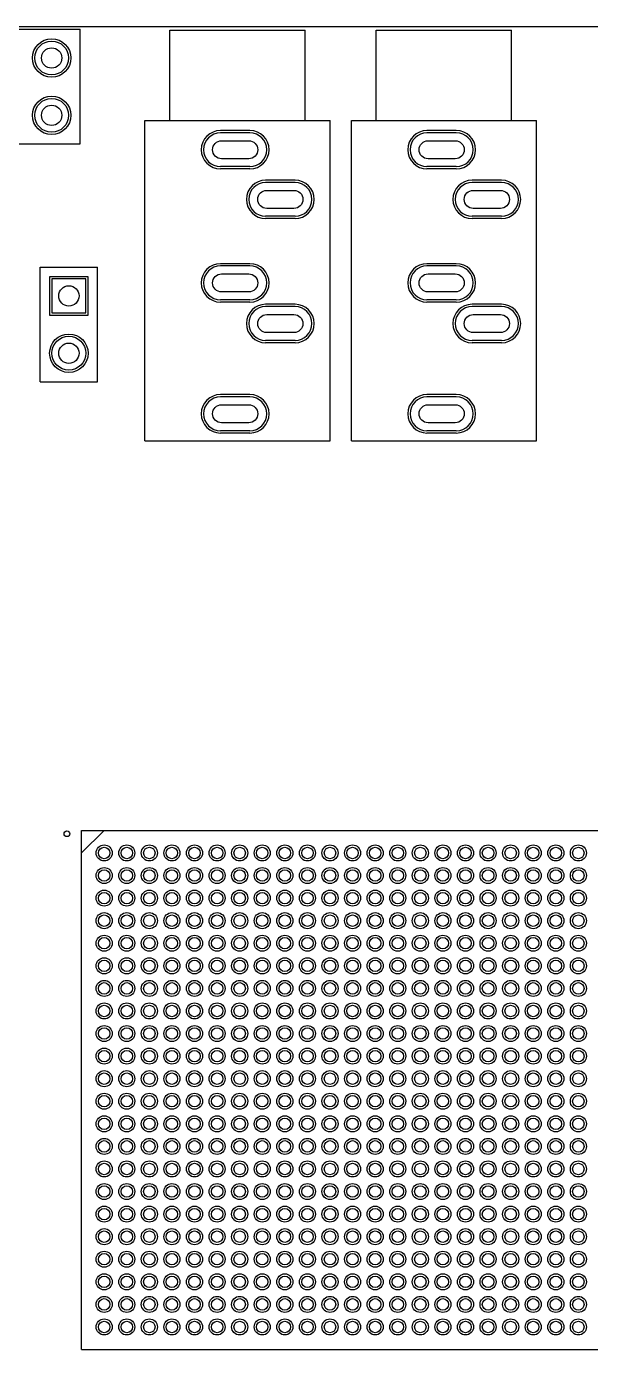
# Model space of a CAD drawing. Header units: millimetres. Extents: x -1 to 143, y -1 to 92.
# Drawn here: x 66.1 to 91, y 32.9 to 91.6 of the extents above; entities that cross this region are included whole.
import ezdxf

# ---------------------------------------------------------------- set-up
doc = ezdxf.new("R2010")
doc.units = ezdxf.units.MM
for name, color, linetype in [('BottomLayer', 5, 'Continuous'), ('BottomSolder', 6, 'Continuous'), ('Mechanical1', 6, 'Continuous'), ('PadHoleLayer', 156, 'Continuous'), ('TopLayer', 1, 'Continuous'), ('TopOverlay', 2, 'Continuous'), ('TopPaste', 8, 'Continuous'), ('TopSolder', 216, 'Continuous')]:
    doc.layers.add(name, color=color, linetype=linetype)

msp = doc.modelspace()

# ---------------------------------------------------------------- linework, layer by layer
at = {"layer": 'BottomLayer'}
for p, q in [((75.960986, 86.856062), (74.661014, 86.856062)), ((85.104986, 86.856316), (83.805014, 86.856316)), ((75.960986, 85.355938), (74.661014, 85.355938)), ((85.104986, 85.356192), (83.805014, 85.356192)), ((77.960982, 84.656168), (76.66101, 84.656168)), ((87.104982, 84.656168), (85.80501, 84.656168)), ((77.960982, 83.156044), (76.66101, 83.156044)), ((87.104982, 83.156044), (85.80501, 83.156044)), ((75.960986, 80.95615), (74.661014, 80.95615)), ((85.104986, 80.95615), (83.805014, 80.95615)), ((67.194938, 80.379062), (67.194938, 78.878938)), ((68.695062, 80.379062), (67.194938, 80.379062)), ((68.695062, 78.878938), (68.695062, 80.379062)), ((75.960986, 79.456026), (74.661014, 79.456026)), ((77.960982, 79.156052), (76.66101, 79.156052)), ((85.104986, 79.456026), (83.805014, 79.456026)), ((87.104982, 79.156306), (85.80501, 79.156306)), ((67.194938, 78.878938), (68.695062, 78.878938)), ((77.960982, 77.655928), (76.66101, 77.655928)), ((87.104982, 77.656182), (85.80501, 77.656182)), ((75.960986, 75.15606), (74.661014, 75.15606)), ((85.104986, 75.156314), (83.805014, 75.156314)), ((75.960986, 73.655936), (74.661014, 73.655936)), ((85.104986, 73.65619), (83.805014, 73.65619))]:
    msp.add_line(p, q, dxfattribs=at)
for centre in [(67.183, 90.17), (67.183, 87.63), (67.945, 77.089)]:
    msp.add_circle(centre, 0.750062, dxfattribs=at)
for centre, start, end in [((74.661014, 86.106), 90, 270), ((75.960986, 86.106), 270, 90), ((83.805014, 86.106254), 90, 270), ((85.104986, 86.106254), 270, 90), ((76.66101, 83.906106), 90, 270), ((77.960982, 83.906106), 270, 90), ((85.80501, 83.906106), 90, 270), ((87.104982, 83.906106), 270, 90), ((74.661014, 80.206088), 90, 270), ((75.960986, 80.206088), 270, 90), ((83.805014, 80.206088), 90, 270), ((85.104986, 80.206088), 270, 90), ((76.66101, 78.40599), 90, 270), ((77.960982, 78.40599), 270, 90), ((85.80501, 78.406244), 90, 270), ((87.104982, 78.406244), 270, 90), ((74.661014, 74.405998), 90, 270), ((75.960986, 74.405998), 270, 90), ((83.805014, 74.406252), 90, 270), ((85.104986, 74.406252), 270, 90)]:
    msp.add_arc(centre, 0.750062, start, end, dxfattribs=at)
at = {"layer": 'BottomSolder'}
for p, q in [((75.960986, 86.957662), (74.661014, 86.957662)), ((85.104986, 86.957916), (83.805014, 86.957916)), ((75.960986, 85.254338), (74.661014, 85.254338)), ((85.104986, 85.254592), (83.805014, 85.254592)), ((77.960982, 84.757768), (76.66101, 84.757768)), ((87.104982, 84.757768), (85.80501, 84.757768)), ((77.960982, 83.054444), (76.66101, 83.054444)), ((87.104982, 83.054444), (85.80501, 83.054444)), ((75.960986, 81.05775), (74.661014, 81.05775)), ((85.104986, 81.05775), (83.805014, 81.05775)), ((67.093338, 80.480662), (67.093338, 78.777338)), ((68.796662, 80.480662), (67.093338, 80.480662)), ((68.796662, 78.777338), (68.796662, 80.480662)), ((75.960986, 79.354426), (74.661014, 79.354426)), ((77.960982, 79.257652), (76.66101, 79.257652)), ((85.104986, 79.354426), (83.805014, 79.354426)), ((87.104982, 79.257906), (85.80501, 79.257906)), ((67.093338, 78.777338), (68.796662, 78.777338)), ((77.960982, 77.554328), (76.66101, 77.554328)), ((87.104982, 77.554582), (85.80501, 77.554582)), ((75.960986, 75.25766), (74.661014, 75.25766)), ((85.104986, 75.257914), (83.805014, 75.257914)), ((75.960986, 73.554336), (74.661014, 73.554336)), ((85.104986, 73.55459), (83.805014, 73.55459))]:
    msp.add_line(p, q, dxfattribs=at)
for centre in [(67.183, 90.17), (67.183, 87.63), (67.945, 77.089)]:
    msp.add_circle(centre, 0.851662, dxfattribs=at)
for centre, start, end in [((74.661014, 86.106), 90, 270), ((75.960986, 86.106), 270, 90), ((83.805014, 86.106254), 90, 270), ((85.104986, 86.106254), 270, 90), ((76.66101, 83.906106), 90, 270), ((77.960982, 83.906106), 270, 90), ((85.80501, 83.906106), 90, 270), ((87.104982, 83.906106), 270, 90), ((74.661014, 80.206088), 90, 270), ((75.960986, 80.206088), 270, 90), ((83.805014, 80.206088), 90, 270), ((85.104986, 80.206088), 270, 90), ((76.66101, 78.40599), 90, 270), ((77.960982, 78.40599), 270, 90), ((85.80501, 78.406244), 90, 270), ((87.104982, 78.406244), 270, 90), ((74.661014, 74.405998), 90, 270), ((75.960986, 74.405998), 270, 90), ((83.805014, 74.406252), 90, 270), ((85.104986, 74.406252), 270, 90)]:
    msp.add_arc(centre, 0.851662, start, end, dxfattribs=at)
at = {"layer": 'Mechanical1'}
msp.add_line((1.999996, 91.567), (136.049004, 91.567), dxfattribs=at)
at = {"layer": 'PadHoleLayer'}
for points in [[(74.711052, 86.50605), (75.910948, 86.50605, -1), (75.910948, 85.70595), (74.711052, 85.70595, -1)], [(83.855052, 86.506304), (85.054948, 86.506304, -1), (85.054948, 85.706204), (83.855052, 85.706204, -1)], [(76.711048, 84.306156), (77.910944, 84.306156, -1), (77.910944, 83.506056), (76.711048, 83.506056, -1)], [(85.855048, 84.306156), (87.054944, 84.306156, -1), (87.054944, 83.506056), (85.855048, 83.506056, -1)], [(74.711052, 80.606138), (75.910948, 80.606138, -1), (75.910948, 79.806038), (74.711052, 79.806038, -1)], [(83.855052, 80.606138), (85.054948, 80.606138, -1), (85.054948, 79.806038), (83.855052, 79.806038, -1)], [(76.711048, 78.80604), (77.910944, 78.80604, -1), (77.910944, 78.00594), (76.711048, 78.00594, -1)], [(85.855048, 78.806294), (87.054944, 78.806294, -1), (87.054944, 78.006194), (85.855048, 78.006194, -1)], [(74.711052, 74.806048), (75.910948, 74.806048, -1), (75.910948, 74.005948), (74.711052, 74.005948, -1)], [(83.855052, 74.806302), (85.054948, 74.806302, -1), (85.054948, 74.006202), (83.855052, 74.006202, -1)]]:
    msp.add_lwpolyline(points, format="xyb", close=True, dxfattribs=at)
for centre in [(67.183, 90.17), (67.183, 87.63), (67.945, 79.629), (67.945, 77.089)]:
    msp.add_circle(centre, 0.449961, dxfattribs=at)
at = {"layer": 'TopLayer'}
for p, q in [((75.960986, 86.856062), (74.661014, 86.856062)), ((85.104986, 86.856316), (83.805014, 86.856316)), ((75.960986, 85.355938), (74.661014, 85.355938)), ((85.104986, 85.356192), (83.805014, 85.356192)), ((77.960982, 84.656168), (76.66101, 84.656168)), ((87.104982, 84.656168), (85.80501, 84.656168)), ((77.960982, 83.156044), (76.66101, 83.156044)), ((87.104982, 83.156044), (85.80501, 83.156044)), ((75.960986, 80.95615), (74.661014, 80.95615)), ((85.104986, 80.95615), (83.805014, 80.95615)), ((67.194938, 80.379062), (67.194938, 78.878938)), ((68.695062, 80.379062), (67.194938, 80.379062)), ((68.695062, 78.878938), (68.695062, 80.379062)), ((75.960986, 79.456026), (74.661014, 79.456026)), ((77.960982, 79.156052), (76.66101, 79.156052)), ((85.104986, 79.456026), (83.805014, 79.456026)), ((87.104982, 79.156306), (85.80501, 79.156306)), ((67.194938, 78.878938), (68.695062, 78.878938)), ((77.960982, 77.655928), (76.66101, 77.655928)), ((87.104982, 77.656182), (85.80501, 77.656182)), ((75.960986, 75.15606), (74.661014, 75.15606)), ((85.104986, 75.156314), (83.805014, 75.156314)), ((75.960986, 73.655936), (74.661014, 73.655936)), ((85.104986, 73.65619), (83.805014, 73.65619))]:
    msp.add_line(p, q, dxfattribs=at)
for centre, radius in [((67.183, 90.17), 0.750062), ((67.183, 87.63), 0.750062), ((67.945, 77.089), 0.750062), ((69.509894, 54.950106), 0.254), ((70.509892, 54.950106), 0.254), ((71.50989, 54.950106), 0.254), ((72.509888, 54.950106), 0.254), ((73.509886, 54.950106), 0.254), ((74.509884, 54.950106), 0.254), ((75.509882, 54.950106), 0.254), ((76.50988, 54.950106), 0.254), ((77.509878, 54.950106), 0.254), ((78.509876, 54.950106), 0.254), ((79.510128, 54.950106), 0.254), ((80.510126, 54.950106), 0.254), ((81.510124, 54.950106), 0.254), ((82.510122, 54.950106), 0.254), ((83.51012, 54.950106), 0.254), ((84.510118, 54.950106), 0.254), ((85.510116, 54.950106), 0.254), ((86.510114, 54.950106), 0.254), ((87.510112, 54.950106), 0.254), ((88.51011, 54.950106), 0.254), ((89.510108, 54.950106), 0.254), ((90.510106, 54.950106), 0.254), ((69.509894, 53.950108), 0.254), ((70.509892, 53.950108), 0.254), ((71.50989, 53.950108), 0.254), ((72.509888, 53.950108), 0.254), ((73.509886, 53.950108), 0.254), ((74.509884, 53.950108), 0.254), ((75.509882, 53.950108), 0.254), ((76.50988, 53.950108), 0.254), ((77.509878, 53.950108), 0.254), ((78.509876, 53.950108), 0.254), ((79.510128, 53.950108), 0.254), ((80.510126, 53.950108), 0.254), ((81.510124, 53.950108), 0.254), ((82.510122, 53.950108), 0.254), ((83.51012, 53.950108), 0.254), ((84.510118, 53.950108), 0.254), ((85.510116, 53.950108), 0.254), ((86.510114, 53.950108), 0.254), ((87.510112, 53.950108), 0.254), ((88.51011, 53.950108), 0.254), ((89.510108, 53.950108), 0.254), ((90.510106, 53.950108), 0.254), ((69.509894, 52.95011), 0.254), ((70.509892, 52.95011), 0.254), ((71.50989, 52.95011), 0.254), ((72.509888, 52.95011), 0.254), ((73.509886, 52.95011), 0.254), ((74.509884, 52.95011), 0.254), ((75.509882, 52.95011), 0.254), ((76.50988, 52.95011), 0.254), ((77.509878, 52.95011), 0.254), ((78.509876, 52.95011), 0.254), ((79.510128, 52.95011), 0.254), ((80.510126, 52.95011), 0.254), ((81.510124, 52.95011), 0.254), ((82.510122, 52.95011), 0.254), ((83.51012, 52.95011), 0.254), ((84.510118, 52.95011), 0.254), ((85.510116, 52.95011), 0.254), ((86.510114, 52.95011), 0.254), ((87.510112, 52.95011), 0.254), ((88.51011, 52.95011), 0.254), ((89.510108, 52.95011), 0.254), ((90.510106, 52.95011), 0.254), ((69.509894, 51.950112), 0.254), ((70.509892, 51.950112), 0.254), ((71.50989, 51.950112), 0.254), ((72.509888, 51.950112), 0.254), ((73.509886, 51.950112), 0.254), ((74.509884, 51.950112), 0.254), ((75.509882, 51.950112), 0.254), ((76.50988, 51.950112), 0.254), ((77.509878, 51.950112), 0.254), ((78.509876, 51.950112), 0.254), ((79.510128, 51.950112), 0.254), ((80.510126, 51.950112), 0.254), ((81.510124, 51.950112), 0.254), ((82.510122, 51.950112), 0.254), ((83.51012, 51.950112), 0.254), ((84.510118, 51.950112), 0.254), ((85.510116, 51.950112), 0.254), ((86.510114, 51.950112), 0.254), ((87.510112, 51.950112), 0.254), ((88.51011, 51.950112), 0.254), ((89.510108, 51.950112), 0.254), ((90.510106, 51.950112), 0.254), ((69.509894, 50.950114), 0.254), ((70.509892, 50.950114), 0.254), ((71.50989, 50.950114), 0.254), ((72.509888, 50.950114), 0.254), ((73.509886, 50.950114), 0.254), ((74.509884, 50.950114), 0.254), ((75.509882, 50.950114), 0.254), ((76.50988, 50.950114), 0.254), ((77.509878, 50.950114), 0.254), ((78.509876, 50.950114), 0.254), ((79.510128, 50.950114), 0.254), ((80.510126, 50.950114), 0.254), ((81.510124, 50.950114), 0.254), ((82.510122, 50.950114), 0.254), ((83.51012, 50.950114), 0.254), ((84.510118, 50.950114), 0.254), ((85.510116, 50.950114), 0.254), ((86.510114, 50.950114), 0.254), ((87.510112, 50.950114), 0.254), ((88.51011, 50.950114), 0.254), ((89.510108, 50.950114), 0.254), ((90.510106, 50.950114), 0.254), ((69.509894, 49.950116), 0.254), ((70.509892, 49.950116), 0.254), ((71.50989, 49.950116), 0.254), ((72.509888, 49.950116), 0.254), ((73.509886, 49.950116), 0.254), ((74.509884, 49.950116), 0.254), ((75.509882, 49.950116), 0.254), ((76.50988, 49.950116), 0.254), ((77.509878, 49.950116), 0.254), ((78.509876, 49.950116), 0.254), ((79.510128, 49.950116), 0.254), ((80.510126, 49.950116), 0.254), ((81.510124, 49.950116), 0.254), ((82.510122, 49.950116), 0.254), ((83.51012, 49.950116), 0.254), ((84.510118, 49.950116), 0.254), ((85.510116, 49.950116), 0.254), ((86.510114, 49.950116), 0.254), ((87.510112, 49.950116), 0.254), ((88.51011, 49.950116), 0.254), ((89.510108, 49.950116), 0.254), ((90.510106, 49.950116), 0.254), ((69.509894, 48.950118), 0.254), ((70.509892, 48.950118), 0.254), ((71.50989, 48.950118), 0.254), ((72.509888, 48.950118), 0.254), ((73.509886, 48.950118), 0.254), ((74.509884, 48.950118), 0.254), ((75.509882, 48.950118), 0.254), ((76.50988, 48.950118), 0.254), ((77.509878, 48.950118), 0.254), ((78.509876, 48.950118), 0.254), ((79.510128, 48.950118), 0.254), ((80.510126, 48.950118), 0.254), ((81.510124, 48.950118), 0.254), ((82.510122, 48.950118), 0.254), ((83.51012, 48.950118), 0.254), ((84.510118, 48.950118), 0.254), ((85.510116, 48.950118), 0.254), ((86.510114, 48.950118), 0.254), ((87.510112, 48.950118), 0.254), ((88.51011, 48.950118), 0.254), ((89.510108, 48.950118), 0.254), ((90.510106, 48.950118), 0.254), ((69.509894, 47.95012), 0.254), ((70.509892, 47.95012), 0.254), ((71.50989, 47.95012), 0.254), ((72.509888, 47.95012), 0.254), ((73.509886, 47.95012), 0.254), ((74.509884, 47.95012), 0.254), ((75.509882, 47.95012), 0.254), ((76.50988, 47.95012), 0.254), ((77.509878, 47.95012), 0.254), ((78.509876, 47.95012), 0.254), ((79.510128, 47.95012), 0.254), ((80.510126, 47.95012), 0.254), ((81.510124, 47.95012), 0.254), ((82.510122, 47.95012), 0.254), ((83.51012, 47.95012), 0.254), ((84.510118, 47.95012), 0.254), ((85.510116, 47.95012), 0.254), ((86.510114, 47.95012), 0.254), ((87.510112, 47.95012), 0.254), ((88.51011, 47.95012), 0.254), ((89.510108, 47.95012), 0.254), ((90.510106, 47.95012), 0.254), ((69.509894, 46.950122), 0.254), ((70.509892, 46.950122), 0.254), ((71.50989, 46.950122), 0.254), ((72.509888, 46.950122), 0.254), ((73.509886, 46.950122), 0.254), ((74.509884, 46.950122), 0.254), ((75.509882, 46.950122), 0.254), ((76.50988, 46.950122), 0.254), ((77.509878, 46.950122), 0.254), ((78.509876, 46.950122), 0.254), ((79.510128, 46.950122), 0.254), ((80.510126, 46.950122), 0.254), ((81.510124, 46.950122), 0.254), ((82.510122, 46.950122), 0.254), ((83.51012, 46.950122), 0.254), ((84.510118, 46.950122), 0.254), ((85.510116, 46.950122), 0.254), ((86.510114, 46.950122), 0.254), ((87.510112, 46.950122), 0.254), ((88.51011, 46.950122), 0.254), ((89.510108, 46.950122), 0.254), ((90.510106, 46.950122), 0.254), ((69.509894, 45.950124), 0.254), ((70.509892, 45.950124), 0.254), ((71.50989, 45.950124), 0.254), ((72.509888, 45.950124), 0.254), ((73.509886, 45.950124), 0.254), ((74.509884, 45.950124), 0.254), ((75.509882, 45.950124), 0.254), ((76.50988, 45.950124), 0.254), ((77.509878, 45.950124), 0.254), ((78.509876, 45.950124), 0.254), ((79.510128, 45.950124), 0.254), ((80.510126, 45.950124), 0.254), ((81.510124, 45.950124), 0.254), ((82.510122, 45.950124), 0.254), ((83.51012, 45.950124), 0.254), ((84.510118, 45.950124), 0.254), ((85.510116, 45.950124), 0.254), ((86.510114, 45.950124), 0.254), ((87.510112, 45.950124), 0.254), ((88.51011, 45.950124), 0.254), ((89.510108, 45.950124), 0.254), ((90.510106, 45.950124), 0.254), ((69.509894, 44.949872), 0.254), ((70.509892, 44.949872), 0.254), ((71.50989, 44.949872), 0.254), ((72.509888, 44.949872), 0.254), ((73.509886, 44.949872), 0.254), ((74.509884, 44.949872), 0.254), ((75.509882, 44.949872), 0.254), ((76.50988, 44.949872), 0.254), ((77.509878, 44.949872), 0.254), ((78.509876, 44.949872), 0.254), ((79.510128, 44.949872), 0.254), ((80.510126, 44.949872), 0.254), ((81.510124, 44.949872), 0.254), ((82.510122, 44.949872), 0.254), ((83.51012, 44.949872), 0.254), ((84.510118, 44.949872), 0.254), ((85.510116, 44.949872), 0.254), ((86.510114, 44.949872), 0.254), ((87.510112, 44.949872), 0.254), ((88.51011, 44.949872), 0.254), ((89.510108, 44.949872), 0.254), ((90.510106, 44.949872), 0.254), ((69.509894, 43.949874), 0.254), ((70.509892, 43.949874), 0.254), ((71.50989, 43.949874), 0.254), ((72.509888, 43.949874), 0.254), ((73.509886, 43.949874), 0.254), ((74.509884, 43.949874), 0.254), ((75.509882, 43.949874), 0.254), ((76.50988, 43.949874), 0.254), ((77.509878, 43.949874), 0.254), ((78.509876, 43.949874), 0.254), ((79.510128, 43.949874), 0.254), ((80.510126, 43.949874), 0.254), ((81.510124, 43.949874), 0.254), ((82.510122, 43.949874), 0.254), ((83.51012, 43.949874), 0.254), ((84.510118, 43.949874), 0.254), ((85.510116, 43.949874), 0.254), ((86.510114, 43.949874), 0.254), ((87.510112, 43.949874), 0.254), ((88.51011, 43.949874), 0.254), ((89.510108, 43.949874), 0.254), ((90.510106, 43.949874), 0.254), ((69.509894, 42.949876), 0.254), ((70.509892, 42.949876), 0.254), ((71.50989, 42.949876), 0.254), ((72.509888, 42.949876), 0.254), ((73.509886, 42.949876), 0.254), ((74.509884, 42.949876), 0.254), ((75.509882, 42.949876), 0.254), ((76.50988, 42.949876), 0.254), ((77.509878, 42.949876), 0.254), ((78.509876, 42.949876), 0.254), ((79.510128, 42.949876), 0.254), ((80.510126, 42.949876), 0.254), ((81.510124, 42.949876), 0.254), ((82.510122, 42.949876), 0.254), ((83.51012, 42.949876), 0.254), ((84.510118, 42.949876), 0.254), ((85.510116, 42.949876), 0.254), ((86.510114, 42.949876), 0.254), ((87.510112, 42.949876), 0.254), ((88.51011, 42.949876), 0.254), ((89.510108, 42.949876), 0.254), ((90.510106, 42.949876), 0.254), ((69.509894, 41.949878), 0.254), ((70.509892, 41.949878), 0.254), ((71.50989, 41.949878), 0.254), ((72.509888, 41.949878), 0.254), ((73.509886, 41.949878), 0.254), ((74.509884, 41.949878), 0.254), ((75.509882, 41.949878), 0.254), ((76.50988, 41.949878), 0.254), ((77.509878, 41.949878), 0.254), ((78.509876, 41.949878), 0.254), ((79.510128, 41.949878), 0.254), ((80.510126, 41.949878), 0.254), ((81.510124, 41.949878), 0.254), ((82.510122, 41.949878), 0.254), ((83.51012, 41.949878), 0.254), ((84.510118, 41.949878), 0.254), ((85.510116, 41.949878), 0.254), ((86.510114, 41.949878), 0.254), ((87.510112, 41.949878), 0.254), ((88.51011, 41.949878), 0.254), ((89.510108, 41.949878), 0.254), ((90.510106, 41.949878), 0.254), ((69.509894, 40.94988), 0.254), ((70.509892, 40.94988), 0.254), ((71.50989, 40.94988), 0.254), ((72.509888, 40.94988), 0.254), ((73.509886, 40.94988), 0.254), ((74.509884, 40.94988), 0.254), ((75.509882, 40.94988), 0.254), ((76.50988, 40.94988), 0.254), ((77.509878, 40.94988), 0.254), ((78.509876, 40.94988), 0.254), ((79.510128, 40.94988), 0.254), ((80.510126, 40.94988), 0.254), ((81.510124, 40.94988), 0.254), ((82.510122, 40.94988), 0.254), ((83.51012, 40.94988), 0.254), ((84.510118, 40.94988), 0.254), ((85.510116, 40.94988), 0.254), ((86.510114, 40.94988), 0.254), ((87.510112, 40.94988), 0.254), ((88.51011, 40.94988), 0.254), ((89.510108, 40.94988), 0.254), ((90.510106, 40.94988), 0.254), ((69.509894, 39.949882), 0.254), ((70.509892, 39.949882), 0.254), ((71.50989, 39.949882), 0.254), ((72.509888, 39.949882), 0.254), ((73.509886, 39.949882), 0.254), ((74.509884, 39.949882), 0.254), ((75.509882, 39.949882), 0.254), ((76.50988, 39.949882), 0.254), ((77.509878, 39.949882), 0.254), ((78.509876, 39.949882), 0.254), ((79.510128, 39.949882), 0.254), ((80.510126, 39.949882), 0.254), ((81.510124, 39.949882), 0.254), ((82.510122, 39.949882), 0.254), ((83.51012, 39.949882), 0.254), ((84.510118, 39.949882), 0.254), ((85.510116, 39.949882), 0.254), ((86.510114, 39.949882), 0.254), ((87.510112, 39.949882), 0.254), ((88.51011, 39.949882), 0.254), ((89.510108, 39.949882), 0.254), ((90.510106, 39.949882), 0.254), ((69.509894, 38.949884), 0.254), ((70.509892, 38.949884), 0.254), ((71.50989, 38.949884), 0.254), ((72.509888, 38.949884), 0.254), ((73.509886, 38.949884), 0.254), ((74.509884, 38.949884), 0.254), ((75.509882, 38.949884), 0.254), ((76.50988, 38.949884), 0.254), ((77.509878, 38.949884), 0.254), ((78.509876, 38.949884), 0.254), ((79.510128, 38.949884), 0.254), ((80.510126, 38.949884), 0.254), ((81.510124, 38.949884), 0.254), ((82.510122, 38.949884), 0.254), ((83.51012, 38.949884), 0.254), ((84.510118, 38.949884), 0.254), ((85.510116, 38.949884), 0.254), ((86.510114, 38.949884), 0.254), ((87.510112, 38.949884), 0.254), ((88.51011, 38.949884), 0.254), ((89.510108, 38.949884), 0.254), ((90.510106, 38.949884), 0.254), ((69.509894, 37.949886), 0.254), ((70.509892, 37.949886), 0.254), ((71.50989, 37.949886), 0.254), ((72.509888, 37.949886), 0.254), ((73.509886, 37.949886), 0.254), ((74.509884, 37.949886), 0.254), ((75.509882, 37.949886), 0.254), ((76.50988, 37.949886), 0.254), ((77.509878, 37.949886), 0.254), ((78.509876, 37.949886), 0.254), ((79.510128, 37.949886), 0.254), ((80.510126, 37.949886), 0.254), ((81.510124, 37.949886), 0.254), ((82.510122, 37.949886), 0.254), ((83.51012, 37.949886), 0.254), ((84.510118, 37.949886), 0.254), ((85.510116, 37.949886), 0.254), ((86.510114, 37.949886), 0.254), ((87.510112, 37.949886), 0.254), ((88.51011, 37.949886), 0.254), ((89.510108, 37.949886), 0.254), ((90.510106, 37.949886), 0.254), ((69.509894, 36.949888), 0.254), ((70.509892, 36.949888), 0.254), ((71.50989, 36.949888), 0.254), ((72.509888, 36.949888), 0.254), ((73.509886, 36.949888), 0.254), ((74.509884, 36.949888), 0.254), ((75.509882, 36.949888), 0.254), ((76.50988, 36.949888), 0.254), ((77.509878, 36.949888), 0.254), ((78.509876, 36.949888), 0.254), ((79.510128, 36.949888), 0.254), ((80.510126, 36.949888), 0.254), ((81.510124, 36.949888), 0.254), ((82.510122, 36.949888), 0.254), ((83.51012, 36.949888), 0.254), ((84.510118, 36.949888), 0.254), ((85.510116, 36.949888), 0.254), ((86.510114, 36.949888), 0.254), ((87.510112, 36.949888), 0.254), ((88.51011, 36.949888), 0.254), ((89.510108, 36.949888), 0.254), ((90.510106, 36.949888), 0.254), ((69.509894, 35.94989), 0.254), ((70.509892, 35.94989), 0.254), ((71.50989, 35.94989), 0.254), ((72.509888, 35.94989), 0.254), ((73.509886, 35.94989), 0.254), ((74.509884, 35.94989), 0.254), ((75.509882, 35.94989), 0.254), ((76.50988, 35.94989), 0.254), ((77.509878, 35.94989), 0.254), ((78.509876, 35.94989), 0.254), ((79.510128, 35.94989), 0.254), ((80.510126, 35.94989), 0.254), ((81.510124, 35.94989), 0.254), ((82.510122, 35.94989), 0.254), ((83.51012, 35.94989), 0.254), ((84.510118, 35.94989), 0.254), ((85.510116, 35.94989), 0.254), ((86.510114, 35.94989), 0.254), ((87.510112, 35.94989), 0.254), ((88.51011, 35.94989), 0.254), ((89.510108, 35.94989), 0.254), ((90.510106, 35.94989), 0.254), ((69.509894, 34.949892), 0.254), ((70.509892, 34.949892), 0.254), ((71.50989, 34.949892), 0.254), ((72.509888, 34.949892), 0.254), ((73.509886, 34.949892), 0.254), ((74.509884, 34.949892), 0.254), ((75.509882, 34.949892), 0.254), ((76.50988, 34.949892), 0.254), ((77.509878, 34.949892), 0.254), ((78.509876, 34.949892), 0.254), ((79.510128, 34.949892), 0.254), ((80.510126, 34.949892), 0.254), ((81.510124, 34.949892), 0.254), ((82.510122, 34.949892), 0.254), ((83.51012, 34.949892), 0.254), ((84.510118, 34.949892), 0.254), ((85.510116, 34.949892), 0.254), ((86.510114, 34.949892), 0.254), ((87.510112, 34.949892), 0.254), ((88.51011, 34.949892), 0.254), ((89.510108, 34.949892), 0.254), ((90.510106, 34.949892), 0.254), ((69.509894, 33.949894), 0.254), ((70.509892, 33.949894), 0.254), ((71.50989, 33.949894), 0.254), ((72.509888, 33.949894), 0.254), ((73.509886, 33.949894), 0.254), ((74.509884, 33.949894), 0.254), ((75.509882, 33.949894), 0.254), ((76.50988, 33.949894), 0.254), ((77.509878, 33.949894), 0.254), ((78.509876, 33.949894), 0.254), ((79.510128, 33.949894), 0.254), ((80.510126, 33.949894), 0.254), ((81.510124, 33.949894), 0.254), ((82.510122, 33.949894), 0.254), ((83.51012, 33.949894), 0.254), ((84.510118, 33.949894), 0.254), ((85.510116, 33.949894), 0.254), ((86.510114, 33.949894), 0.254), ((87.510112, 33.949894), 0.254), ((88.51011, 33.949894), 0.254), ((89.510108, 33.949894), 0.254), ((90.510106, 33.949894), 0.254)]:
    msp.add_circle(centre, radius, dxfattribs=at)
for centre, start, end in [((74.661014, 86.106), 90, 270), ((75.960986, 86.106), 270, 90), ((83.805014, 86.106254), 90, 270), ((85.104986, 86.106254), 270, 90), ((76.66101, 83.906106), 90, 270), ((77.960982, 83.906106), 270, 90), ((85.80501, 83.906106), 90, 270), ((87.104982, 83.906106), 270, 90), ((74.661014, 80.206088), 90, 270), ((75.960986, 80.206088), 270, 90), ((83.805014, 80.206088), 90, 270), ((85.104986, 80.206088), 270, 90), ((76.66101, 78.40599), 90, 270), ((77.960982, 78.40599), 270, 90), ((85.80501, 78.406244), 90, 270), ((87.104982, 78.406244), 270, 90), ((74.661014, 74.405998), 90, 270), ((75.960986, 74.405998), 270, 90), ((83.805014, 74.406252), 90, 270), ((85.104986, 74.406252), 270, 90)]:
    msp.add_arc(centre, 0.750062, start, end, dxfattribs=at)
at = {"layer": 'TopOverlay'}
for p, q in [((17.653, 91.44), (68.453, 91.44)), ((68.453, 86.36), (68.453, 91.44)), ((72.411082, 91.405964), (78.41107, 91.405964)), ((72.411082, 87.406226), (72.411082, 91.405964)), ((78.41107, 87.406226), (78.41107, 91.405964)), ((81.555082, 87.406226), (81.555082, 91.406218)), ((81.555082, 91.406218), (87.55507, 91.406218)), ((87.55507, 87.406226), (87.55507, 91.406218)), ((71.311008, 73.206102), (71.311008, 87.406226)), ((71.311008, 87.406226), (79.51089, 87.406226)), ((79.51089, 73.206102), (79.51089, 87.406226)), ((80.455008, 87.406226), (88.65489, 87.406226)), ((80.455008, 73.206102), (80.455008, 87.406226)), ((88.65489, 73.206102), (88.65489, 87.406226)), ((17.653, 86.36), (68.453, 86.36)), ((66.675, 75.819), (66.675, 80.899)), ((66.675, 80.899), (69.215, 80.899)), ((69.215, 75.819), (69.215, 80.899)), ((66.675, 75.819), (69.215, 75.819)), ((71.311008, 73.206102), (79.51089, 73.206102)), ((80.455008, 73.206102), (88.65489, 73.206102)), ((68.509896, 54.950106), (69.509894, 55.950104)), ((68.509896, 32.949896), (68.509896, 55.950104)), ((68.509896, 55.950104), (91.510104, 55.950104)), ((68.509896, 32.949896), (91.510104, 32.949896))]:
    msp.add_line(p, q, dxfattribs=at)
msp.add_circle((67.85991, 55.79999), 0.124968, dxfattribs=at)
at = {"layer": 'TopPaste'}
for centre in [(69.509894, 54.950106), (70.509892, 54.950106), (71.50989, 54.950106), (72.509888, 54.950106), (73.509886, 54.950106), (74.509884, 54.950106), (75.509882, 54.950106), (76.50988, 54.950106), (77.509878, 54.950106), (78.509876, 54.950106), (79.510128, 54.950106), (80.510126, 54.950106), (81.510124, 54.950106), (82.510122, 54.950106), (83.51012, 54.950106), (84.510118, 54.950106), (85.510116, 54.950106), (86.510114, 54.950106), (87.510112, 54.950106), (88.51011, 54.950106), (89.510108, 54.950106), (90.510106, 54.950106), (69.509894, 53.950108), (70.509892, 53.950108), (71.50989, 53.950108), (72.509888, 53.950108), (73.509886, 53.950108), (74.509884, 53.950108), (75.509882, 53.950108), (76.50988, 53.950108), (77.509878, 53.950108), (78.509876, 53.950108), (79.510128, 53.950108), (80.510126, 53.950108), (81.510124, 53.950108), (82.510122, 53.950108), (83.51012, 53.950108), (84.510118, 53.950108), (85.510116, 53.950108), (86.510114, 53.950108), (87.510112, 53.950108), (88.51011, 53.950108), (89.510108, 53.950108), (90.510106, 53.950108), (69.509894, 52.95011), (70.509892, 52.95011), (71.50989, 52.95011), (72.509888, 52.95011), (73.509886, 52.95011), (74.509884, 52.95011), (75.509882, 52.95011), (76.50988, 52.95011), (77.509878, 52.95011), (78.509876, 52.95011), (79.510128, 52.95011), (80.510126, 52.95011), (81.510124, 52.95011), (82.510122, 52.95011), (83.51012, 52.95011), (84.510118, 52.95011), (85.510116, 52.95011), (86.510114, 52.95011), (87.510112, 52.95011), (88.51011, 52.95011), (89.510108, 52.95011), (90.510106, 52.95011), (69.509894, 51.950112), (70.509892, 51.950112), (71.50989, 51.950112), (72.509888, 51.950112), (73.509886, 51.950112), (74.509884, 51.950112), (75.509882, 51.950112), (76.50988, 51.950112), (77.509878, 51.950112), (78.509876, 51.950112), (79.510128, 51.950112), (80.510126, 51.950112), (81.510124, 51.950112), (82.510122, 51.950112), (83.51012, 51.950112), (84.510118, 51.950112), (85.510116, 51.950112), (86.510114, 51.950112), (87.510112, 51.950112), (88.51011, 51.950112), (89.510108, 51.950112), (90.510106, 51.950112), (69.509894, 50.950114), (70.509892, 50.950114), (71.50989, 50.950114), (72.509888, 50.950114), (73.509886, 50.950114), (74.509884, 50.950114), (75.509882, 50.950114), (76.50988, 50.950114), (77.509878, 50.950114), (78.509876, 50.950114), (79.510128, 50.950114), (80.510126, 50.950114), (81.510124, 50.950114), (82.510122, 50.950114), (83.51012, 50.950114), (84.510118, 50.950114), (85.510116, 50.950114), (86.510114, 50.950114), (87.510112, 50.950114), (88.51011, 50.950114), (89.510108, 50.950114), (90.510106, 50.950114), (69.509894, 49.950116), (70.509892, 49.950116), (71.50989, 49.950116), (72.509888, 49.950116), (73.509886, 49.950116), (74.509884, 49.950116), (75.509882, 49.950116), (76.50988, 49.950116), (77.509878, 49.950116), (78.509876, 49.950116), (79.510128, 49.950116), (80.510126, 49.950116), (81.510124, 49.950116), (82.510122, 49.950116), (83.51012, 49.950116), (84.510118, 49.950116), (85.510116, 49.950116), (86.510114, 49.950116), (87.510112, 49.950116), (88.51011, 49.950116), (89.510108, 49.950116), (90.510106, 49.950116), (69.509894, 48.950118), (70.509892, 48.950118), (71.50989, 48.950118), (72.509888, 48.950118), (73.509886, 48.950118), (74.509884, 48.950118), (75.509882, 48.950118), (76.50988, 48.950118), (77.509878, 48.950118), (78.509876, 48.950118), (79.510128, 48.950118), (80.510126, 48.950118), (81.510124, 48.950118), (82.510122, 48.950118), (83.51012, 48.950118), (84.510118, 48.950118), (85.510116, 48.950118), (86.510114, 48.950118), (87.510112, 48.950118), (88.51011, 48.950118), (89.510108, 48.950118), (90.510106, 48.950118), (69.509894, 47.95012), (70.509892, 47.95012), (71.50989, 47.95012), (72.509888, 47.95012), (73.509886, 47.95012), (74.509884, 47.95012), (75.509882, 47.95012), (76.50988, 47.95012), (77.509878, 47.95012), (78.509876, 47.95012), (79.510128, 47.95012), (80.510126, 47.95012), (81.510124, 47.95012), (82.510122, 47.95012), (83.51012, 47.95012), (84.510118, 47.95012), (85.510116, 47.95012), (86.510114, 47.95012), (87.510112, 47.95012), (88.51011, 47.95012), (89.510108, 47.95012), (90.510106, 47.95012), (69.509894, 46.950122), (70.509892, 46.950122), (71.50989, 46.950122), (72.509888, 46.950122), (73.509886, 46.950122), (74.509884, 46.950122), (75.509882, 46.950122), (76.50988, 46.950122), (77.509878, 46.950122), (78.509876, 46.950122), (79.510128, 46.950122), (80.510126, 46.950122), (81.510124, 46.950122), (82.510122, 46.950122), (83.51012, 46.950122), (84.510118, 46.950122), (85.510116, 46.950122), (86.510114, 46.950122), (87.510112, 46.950122), (88.51011, 46.950122), (89.510108, 46.950122), (90.510106, 46.950122), (69.509894, 45.950124), (70.509892, 45.950124), (71.50989, 45.950124), (72.509888, 45.950124), (73.509886, 45.950124), (74.509884, 45.950124), (75.509882, 45.950124), (76.50988, 45.950124), (77.509878, 45.950124), (78.509876, 45.950124), (79.510128, 45.950124), (80.510126, 45.950124), (81.510124, 45.950124), (82.510122, 45.950124), (83.51012, 45.950124), (84.510118, 45.950124), (85.510116, 45.950124), (86.510114, 45.950124), (87.510112, 45.950124), (88.51011, 45.950124), (89.510108, 45.950124), (90.510106, 45.950124), (69.509894, 44.949872), (70.509892, 44.949872), (71.50989, 44.949872), (72.509888, 44.949872), (73.509886, 44.949872), (74.509884, 44.949872), (75.509882, 44.949872), (76.50988, 44.949872), (77.509878, 44.949872), (78.509876, 44.949872), (79.510128, 44.949872), (80.510126, 44.949872), (81.510124, 44.949872), (82.510122, 44.949872), (83.51012, 44.949872), (84.510118, 44.949872), (85.510116, 44.949872), (86.510114, 44.949872), (87.510112, 44.949872), (88.51011, 44.949872), (89.510108, 44.949872), (90.510106, 44.949872), (69.509894, 43.949874), (70.509892, 43.949874), (71.50989, 43.949874), (72.509888, 43.949874), (73.509886, 43.949874), (74.509884, 43.949874), (75.509882, 43.949874), (76.50988, 43.949874), (77.509878, 43.949874), (78.509876, 43.949874), (79.510128, 43.949874), (80.510126, 43.949874), (81.510124, 43.949874), (82.510122, 43.949874), (83.51012, 43.949874), (84.510118, 43.949874), (85.510116, 43.949874), (86.510114, 43.949874), (87.510112, 43.949874), (88.51011, 43.949874), (89.510108, 43.949874), (90.510106, 43.949874), (69.509894, 42.949876), (70.509892, 42.949876), (71.50989, 42.949876), (72.509888, 42.949876), (73.509886, 42.949876), (74.509884, 42.949876), (75.509882, 42.949876), (76.50988, 42.949876), (77.509878, 42.949876), (78.509876, 42.949876), (79.510128, 42.949876), (80.510126, 42.949876), (81.510124, 42.949876), (82.510122, 42.949876), (83.51012, 42.949876), (84.510118, 42.949876), (85.510116, 42.949876), (86.510114, 42.949876), (87.510112, 42.949876), (88.51011, 42.949876), (89.510108, 42.949876), (90.510106, 42.949876), (69.509894, 41.949878), (70.509892, 41.949878), (71.50989, 41.949878), (72.509888, 41.949878), (73.509886, 41.949878), (74.509884, 41.949878), (75.509882, 41.949878), (76.50988, 41.949878), (77.509878, 41.949878), (78.509876, 41.949878), (79.510128, 41.949878), (80.510126, 41.949878), (81.510124, 41.949878), (82.510122, 41.949878), (83.51012, 41.949878), (84.510118, 41.949878), (85.510116, 41.949878), (86.510114, 41.949878), (87.510112, 41.949878), (88.51011, 41.949878), (89.510108, 41.949878), (90.510106, 41.949878), (69.509894, 40.94988), (70.509892, 40.94988), (71.50989, 40.94988), (72.509888, 40.94988), (73.509886, 40.94988), (74.509884, 40.94988), (75.509882, 40.94988), (76.50988, 40.94988), (77.509878, 40.94988), (78.509876, 40.94988), (79.510128, 40.94988), (80.510126, 40.94988), (81.510124, 40.94988), (82.510122, 40.94988), (83.51012, 40.94988), (84.510118, 40.94988), (85.510116, 40.94988), (86.510114, 40.94988), (87.510112, 40.94988), (88.51011, 40.94988), (89.510108, 40.94988), (90.510106, 40.94988), (69.509894, 39.949882), (70.509892, 39.949882), (71.50989, 39.949882), (72.509888, 39.949882), (73.509886, 39.949882), (74.509884, 39.949882), (75.509882, 39.949882), (76.50988, 39.949882), (77.509878, 39.949882), (78.509876, 39.949882), (79.510128, 39.949882), (80.510126, 39.949882), (81.510124, 39.949882), (82.510122, 39.949882), (83.51012, 39.949882), (84.510118, 39.949882), (85.510116, 39.949882), (86.510114, 39.949882), (87.510112, 39.949882), (88.51011, 39.949882), (89.510108, 39.949882), (90.510106, 39.949882), (69.509894, 38.949884), (70.509892, 38.949884), (71.50989, 38.949884), (72.509888, 38.949884), (73.509886, 38.949884), (74.509884, 38.949884), (75.509882, 38.949884), (76.50988, 38.949884), (77.509878, 38.949884), (78.509876, 38.949884), (79.510128, 38.949884), (80.510126, 38.949884), (81.510124, 38.949884), (82.510122, 38.949884), (83.51012, 38.949884), (84.510118, 38.949884), (85.510116, 38.949884), (86.510114, 38.949884), (87.510112, 38.949884), (88.51011, 38.949884), (89.510108, 38.949884), (90.510106, 38.949884), (69.509894, 37.949886), (70.509892, 37.949886), (71.50989, 37.949886), (72.509888, 37.949886), (73.509886, 37.949886), (74.509884, 37.949886), (75.509882, 37.949886), (76.50988, 37.949886), (77.509878, 37.949886), (78.509876, 37.949886), (79.510128, 37.949886), (80.510126, 37.949886), (81.510124, 37.949886), (82.510122, 37.949886), (83.51012, 37.949886), (84.510118, 37.949886), (85.510116, 37.949886), (86.510114, 37.949886), (87.510112, 37.949886), (88.51011, 37.949886), (89.510108, 37.949886), (90.510106, 37.949886), (69.509894, 36.949888), (70.509892, 36.949888), (71.50989, 36.949888), (72.509888, 36.949888), (73.509886, 36.949888), (74.509884, 36.949888), (75.509882, 36.949888), (76.50988, 36.949888), (77.509878, 36.949888), (78.509876, 36.949888), (79.510128, 36.949888), (80.510126, 36.949888), (81.510124, 36.949888), (82.510122, 36.949888), (83.51012, 36.949888), (84.510118, 36.949888), (85.510116, 36.949888), (86.510114, 36.949888), (87.510112, 36.949888), (88.51011, 36.949888), (89.510108, 36.949888), (90.510106, 36.949888), (69.509894, 35.94989), (70.509892, 35.94989), (71.50989, 35.94989), (72.509888, 35.94989), (73.509886, 35.94989), (74.509884, 35.94989), (75.509882, 35.94989), (76.50988, 35.94989), (77.509878, 35.94989), (78.509876, 35.94989), (79.510128, 35.94989), (80.510126, 35.94989), (81.510124, 35.94989), (82.510122, 35.94989), (83.51012, 35.94989), (84.510118, 35.94989), (85.510116, 35.94989), (86.510114, 35.94989), (87.510112, 35.94989), (88.51011, 35.94989), (89.510108, 35.94989), (90.510106, 35.94989), (69.509894, 34.949892), (70.509892, 34.949892), (71.50989, 34.949892), (72.509888, 34.949892), (73.509886, 34.949892), (74.509884, 34.949892), (75.509882, 34.949892), (76.50988, 34.949892), (77.509878, 34.949892), (78.509876, 34.949892), (79.510128, 34.949892), (80.510126, 34.949892), (81.510124, 34.949892), (82.510122, 34.949892), (83.51012, 34.949892), (84.510118, 34.949892), (85.510116, 34.949892), (86.510114, 34.949892), (87.510112, 34.949892), (88.51011, 34.949892), (89.510108, 34.949892), (90.510106, 34.949892), (69.509894, 33.949894), (70.509892, 33.949894), (71.50989, 33.949894), (72.509888, 33.949894), (73.509886, 33.949894), (74.509884, 33.949894), (75.509882, 33.949894), (76.50988, 33.949894), (77.509878, 33.949894), (78.509876, 33.949894), (79.510128, 33.949894), (80.510126, 33.949894), (81.510124, 33.949894), (82.510122, 33.949894), (83.51012, 33.949894), (84.510118, 33.949894), (85.510116, 33.949894), (86.510114, 33.949894), (87.510112, 33.949894), (88.51011, 33.949894), (89.510108, 33.949894), (90.510106, 33.949894)]:
    msp.add_circle(centre, 0.254, dxfattribs=at)
at = {"layer": 'TopSolder'}
for p, q in [((75.960986, 86.957662), (74.661014, 86.957662)), ((85.104986, 86.957916), (83.805014, 86.957916)), ((75.960986, 85.254338), (74.661014, 85.254338)), ((85.104986, 85.254592), (83.805014, 85.254592)), ((77.960982, 84.757768), (76.66101, 84.757768)), ((87.104982, 84.757768), (85.80501, 84.757768)), ((77.960982, 83.054444), (76.66101, 83.054444)), ((87.104982, 83.054444), (85.80501, 83.054444)), ((75.960986, 81.05775), (74.661014, 81.05775)), ((85.104986, 81.05775), (83.805014, 81.05775)), ((67.093338, 80.480662), (67.093338, 78.777338)), ((68.796662, 80.480662), (67.093338, 80.480662)), ((68.796662, 78.777338), (68.796662, 80.480662)), ((75.960986, 79.354426), (74.661014, 79.354426)), ((77.960982, 79.257652), (76.66101, 79.257652)), ((85.104986, 79.354426), (83.805014, 79.354426)), ((87.104982, 79.257906), (85.80501, 79.257906)), ((67.093338, 78.777338), (68.796662, 78.777338)), ((77.960982, 77.554328), (76.66101, 77.554328)), ((87.104982, 77.554582), (85.80501, 77.554582)), ((75.960986, 75.25766), (74.661014, 75.25766)), ((85.104986, 75.257914), (83.805014, 75.257914)), ((75.960986, 73.554336), (74.661014, 73.554336)), ((85.104986, 73.55459), (83.805014, 73.55459))]:
    msp.add_line(p, q, dxfattribs=at)
for centre, radius in [((67.183, 90.17), 0.851662), ((67.183, 87.63), 0.851662), ((67.945, 77.089), 0.851662), ((69.509894, 54.950106), 0.3556), ((70.509892, 54.950106), 0.3556), ((71.50989, 54.950106), 0.3556), ((72.509888, 54.950106), 0.3556), ((73.509886, 54.950106), 0.3556), ((74.509884, 54.950106), 0.3556), ((75.509882, 54.950106), 0.3556), ((76.50988, 54.950106), 0.3556), ((77.509878, 54.950106), 0.3556), ((78.509876, 54.950106), 0.3556), ((79.510128, 54.950106), 0.3556), ((80.510126, 54.950106), 0.3556), ((81.510124, 54.950106), 0.3556), ((82.510122, 54.950106), 0.3556), ((83.51012, 54.950106), 0.3556), ((84.510118, 54.950106), 0.3556), ((85.510116, 54.950106), 0.3556), ((86.510114, 54.950106), 0.3556), ((87.510112, 54.950106), 0.3556), ((88.51011, 54.950106), 0.3556), ((89.510108, 54.950106), 0.3556), ((90.510106, 54.950106), 0.3556), ((69.509894, 53.950108), 0.3556), ((70.509892, 53.950108), 0.3556), ((71.50989, 53.950108), 0.3556), ((72.509888, 53.950108), 0.3556), ((73.509886, 53.950108), 0.3556), ((74.509884, 53.950108), 0.3556), ((75.509882, 53.950108), 0.3556), ((76.50988, 53.950108), 0.3556), ((77.509878, 53.950108), 0.3556), ((78.509876, 53.950108), 0.3556), ((79.510128, 53.950108), 0.3556), ((80.510126, 53.950108), 0.3556), ((81.510124, 53.950108), 0.3556), ((82.510122, 53.950108), 0.3556), ((83.51012, 53.950108), 0.3556), ((84.510118, 53.950108), 0.3556), ((85.510116, 53.950108), 0.3556), ((86.510114, 53.950108), 0.3556), ((87.510112, 53.950108), 0.3556), ((88.51011, 53.950108), 0.3556), ((89.510108, 53.950108), 0.3556), ((90.510106, 53.950108), 0.3556), ((69.509894, 52.95011), 0.3556), ((70.509892, 52.95011), 0.3556), ((71.50989, 52.95011), 0.3556), ((72.509888, 52.95011), 0.3556), ((73.509886, 52.95011), 0.3556), ((74.509884, 52.95011), 0.3556), ((75.509882, 52.95011), 0.3556), ((76.50988, 52.95011), 0.3556), ((77.509878, 52.95011), 0.3556), ((78.509876, 52.95011), 0.3556), ((79.510128, 52.95011), 0.3556), ((80.510126, 52.95011), 0.3556), ((81.510124, 52.95011), 0.3556), ((82.510122, 52.95011), 0.3556), ((83.51012, 52.95011), 0.3556), ((84.510118, 52.95011), 0.3556), ((85.510116, 52.95011), 0.3556), ((86.510114, 52.95011), 0.3556), ((87.510112, 52.95011), 0.3556), ((88.51011, 52.95011), 0.3556), ((89.510108, 52.95011), 0.3556), ((90.510106, 52.95011), 0.3556), ((69.509894, 51.950112), 0.3556), ((70.509892, 51.950112), 0.3556), ((71.50989, 51.950112), 0.3556), ((72.509888, 51.950112), 0.3556), ((73.509886, 51.950112), 0.3556), ((74.509884, 51.950112), 0.3556), ((75.509882, 51.950112), 0.3556), ((76.50988, 51.950112), 0.3556), ((77.509878, 51.950112), 0.3556), ((78.509876, 51.950112), 0.3556), ((79.510128, 51.950112), 0.3556), ((80.510126, 51.950112), 0.3556), ((81.510124, 51.950112), 0.3556), ((82.510122, 51.950112), 0.3556), ((83.51012, 51.950112), 0.3556), ((84.510118, 51.950112), 0.3556), ((85.510116, 51.950112), 0.3556), ((86.510114, 51.950112), 0.3556), ((87.510112, 51.950112), 0.3556), ((88.51011, 51.950112), 0.3556), ((89.510108, 51.950112), 0.3556), ((90.510106, 51.950112), 0.3556), ((69.509894, 50.950114), 0.3556), ((70.509892, 50.950114), 0.3556), ((71.50989, 50.950114), 0.3556), ((72.509888, 50.950114), 0.3556), ((73.509886, 50.950114), 0.3556), ((74.509884, 50.950114), 0.3556), ((75.509882, 50.950114), 0.3556), ((76.50988, 50.950114), 0.3556), ((77.509878, 50.950114), 0.3556), ((78.509876, 50.950114), 0.3556), ((79.510128, 50.950114), 0.3556), ((80.510126, 50.950114), 0.3556), ((81.510124, 50.950114), 0.3556), ((82.510122, 50.950114), 0.3556), ((83.51012, 50.950114), 0.3556), ((84.510118, 50.950114), 0.3556), ((85.510116, 50.950114), 0.3556), ((86.510114, 50.950114), 0.3556), ((87.510112, 50.950114), 0.3556), ((88.51011, 50.950114), 0.3556), ((89.510108, 50.950114), 0.3556), ((90.510106, 50.950114), 0.3556), ((69.509894, 49.950116), 0.3556), ((70.509892, 49.950116), 0.3556), ((71.50989, 49.950116), 0.3556), ((72.509888, 49.950116), 0.3556), ((73.509886, 49.950116), 0.3556), ((74.509884, 49.950116), 0.3556), ((75.509882, 49.950116), 0.3556), ((76.50988, 49.950116), 0.3556), ((77.509878, 49.950116), 0.3556), ((78.509876, 49.950116), 0.3556), ((79.510128, 49.950116), 0.3556), ((80.510126, 49.950116), 0.3556), ((81.510124, 49.950116), 0.3556), ((82.510122, 49.950116), 0.3556), ((83.51012, 49.950116), 0.3556), ((84.510118, 49.950116), 0.3556), ((85.510116, 49.950116), 0.3556), ((86.510114, 49.950116), 0.3556), ((87.510112, 49.950116), 0.3556), ((88.51011, 49.950116), 0.3556), ((89.510108, 49.950116), 0.3556), ((90.510106, 49.950116), 0.3556), ((69.509894, 48.950118), 0.3556), ((70.509892, 48.950118), 0.3556), ((71.50989, 48.950118), 0.3556), ((72.509888, 48.950118), 0.3556), ((73.509886, 48.950118), 0.3556), ((74.509884, 48.950118), 0.3556), ((75.509882, 48.950118), 0.3556), ((76.50988, 48.950118), 0.3556), ((77.509878, 48.950118), 0.3556), ((78.509876, 48.950118), 0.3556), ((79.510128, 48.950118), 0.3556), ((80.510126, 48.950118), 0.3556), ((81.510124, 48.950118), 0.3556), ((82.510122, 48.950118), 0.3556), ((83.51012, 48.950118), 0.3556), ((84.510118, 48.950118), 0.3556), ((85.510116, 48.950118), 0.3556), ((86.510114, 48.950118), 0.3556), ((87.510112, 48.950118), 0.3556), ((88.51011, 48.950118), 0.3556), ((89.510108, 48.950118), 0.3556), ((90.510106, 48.950118), 0.3556), ((69.509894, 47.95012), 0.3556), ((70.509892, 47.95012), 0.3556), ((71.50989, 47.95012), 0.3556), ((72.509888, 47.95012), 0.3556), ((73.509886, 47.95012), 0.3556), ((74.509884, 47.95012), 0.3556), ((75.509882, 47.95012), 0.3556), ((76.50988, 47.95012), 0.3556), ((77.509878, 47.95012), 0.3556), ((78.509876, 47.95012), 0.3556), ((79.510128, 47.95012), 0.3556), ((80.510126, 47.95012), 0.3556), ((81.510124, 47.95012), 0.3556), ((82.510122, 47.95012), 0.3556), ((83.51012, 47.95012), 0.3556), ((84.510118, 47.95012), 0.3556), ((85.510116, 47.95012), 0.3556), ((86.510114, 47.95012), 0.3556), ((87.510112, 47.95012), 0.3556), ((88.51011, 47.95012), 0.3556), ((89.510108, 47.95012), 0.3556), ((90.510106, 47.95012), 0.3556), ((69.509894, 46.950122), 0.3556), ((70.509892, 46.950122), 0.3556), ((71.50989, 46.950122), 0.3556), ((72.509888, 46.950122), 0.3556), ((73.509886, 46.950122), 0.3556), ((74.509884, 46.950122), 0.3556), ((75.509882, 46.950122), 0.3556), ((76.50988, 46.950122), 0.3556), ((77.509878, 46.950122), 0.3556), ((78.509876, 46.950122), 0.3556), ((79.510128, 46.950122), 0.3556), ((80.510126, 46.950122), 0.3556), ((81.510124, 46.950122), 0.3556), ((82.510122, 46.950122), 0.3556), ((83.51012, 46.950122), 0.3556), ((84.510118, 46.950122), 0.3556), ((85.510116, 46.950122), 0.3556), ((86.510114, 46.950122), 0.3556), ((87.510112, 46.950122), 0.3556), ((88.51011, 46.950122), 0.3556), ((89.510108, 46.950122), 0.3556), ((90.510106, 46.950122), 0.3556), ((69.509894, 45.950124), 0.3556), ((70.509892, 45.950124), 0.3556), ((71.50989, 45.950124), 0.3556), ((72.509888, 45.950124), 0.3556), ((73.509886, 45.950124), 0.3556), ((74.509884, 45.950124), 0.3556), ((75.509882, 45.950124), 0.3556), ((76.50988, 45.950124), 0.3556), ((77.509878, 45.950124), 0.3556), ((78.509876, 45.950124), 0.3556), ((79.510128, 45.950124), 0.3556), ((80.510126, 45.950124), 0.3556), ((81.510124, 45.950124), 0.3556), ((82.510122, 45.950124), 0.3556), ((83.51012, 45.950124), 0.3556), ((84.510118, 45.950124), 0.3556), ((85.510116, 45.950124), 0.3556), ((86.510114, 45.950124), 0.3556), ((87.510112, 45.950124), 0.3556), ((88.51011, 45.950124), 0.3556), ((89.510108, 45.950124), 0.3556), ((90.510106, 45.950124), 0.3556), ((69.509894, 44.949872), 0.3556), ((70.509892, 44.949872), 0.3556), ((71.50989, 44.949872), 0.3556), ((72.509888, 44.949872), 0.3556), ((73.509886, 44.949872), 0.3556), ((74.509884, 44.949872), 0.3556), ((75.509882, 44.949872), 0.3556), ((76.50988, 44.949872), 0.3556), ((77.509878, 44.949872), 0.3556), ((78.509876, 44.949872), 0.3556), ((79.510128, 44.949872), 0.3556), ((80.510126, 44.949872), 0.3556), ((81.510124, 44.949872), 0.3556), ((82.510122, 44.949872), 0.3556), ((83.51012, 44.949872), 0.3556), ((84.510118, 44.949872), 0.3556), ((85.510116, 44.949872), 0.3556), ((86.510114, 44.949872), 0.3556), ((87.510112, 44.949872), 0.3556), ((88.51011, 44.949872), 0.3556), ((89.510108, 44.949872), 0.3556), ((90.510106, 44.949872), 0.3556), ((69.509894, 43.949874), 0.3556), ((70.509892, 43.949874), 0.3556), ((71.50989, 43.949874), 0.3556), ((72.509888, 43.949874), 0.3556), ((73.509886, 43.949874), 0.3556), ((74.509884, 43.949874), 0.3556), ((75.509882, 43.949874), 0.3556), ((76.50988, 43.949874), 0.3556), ((77.509878, 43.949874), 0.3556), ((78.509876, 43.949874), 0.3556), ((79.510128, 43.949874), 0.3556), ((80.510126, 43.949874), 0.3556), ((81.510124, 43.949874), 0.3556), ((82.510122, 43.949874), 0.3556), ((83.51012, 43.949874), 0.3556), ((84.510118, 43.949874), 0.3556), ((85.510116, 43.949874), 0.3556), ((86.510114, 43.949874), 0.3556), ((87.510112, 43.949874), 0.3556), ((88.51011, 43.949874), 0.3556), ((89.510108, 43.949874), 0.3556), ((90.510106, 43.949874), 0.3556), ((69.509894, 42.949876), 0.3556), ((70.509892, 42.949876), 0.3556), ((71.50989, 42.949876), 0.3556), ((72.509888, 42.949876), 0.3556), ((73.509886, 42.949876), 0.3556), ((74.509884, 42.949876), 0.3556), ((75.509882, 42.949876), 0.3556), ((76.50988, 42.949876), 0.3556), ((77.509878, 42.949876), 0.3556), ((78.509876, 42.949876), 0.3556), ((79.510128, 42.949876), 0.3556), ((80.510126, 42.949876), 0.3556), ((81.510124, 42.949876), 0.3556), ((82.510122, 42.949876), 0.3556), ((83.51012, 42.949876), 0.3556), ((84.510118, 42.949876), 0.3556), ((85.510116, 42.949876), 0.3556), ((86.510114, 42.949876), 0.3556), ((87.510112, 42.949876), 0.3556), ((88.51011, 42.949876), 0.3556), ((89.510108, 42.949876), 0.3556), ((90.510106, 42.949876), 0.3556), ((69.509894, 41.949878), 0.3556), ((70.509892, 41.949878), 0.3556), ((71.50989, 41.949878), 0.3556), ((72.509888, 41.949878), 0.3556), ((73.509886, 41.949878), 0.3556), ((74.509884, 41.949878), 0.3556), ((75.509882, 41.949878), 0.3556), ((76.50988, 41.949878), 0.3556), ((77.509878, 41.949878), 0.3556), ((78.509876, 41.949878), 0.3556), ((79.510128, 41.949878), 0.3556), ((80.510126, 41.949878), 0.3556), ((81.510124, 41.949878), 0.3556), ((82.510122, 41.949878), 0.3556), ((83.51012, 41.949878), 0.3556), ((84.510118, 41.949878), 0.3556), ((85.510116, 41.949878), 0.3556), ((86.510114, 41.949878), 0.3556), ((87.510112, 41.949878), 0.3556), ((88.51011, 41.949878), 0.3556), ((89.510108, 41.949878), 0.3556), ((90.510106, 41.949878), 0.3556), ((69.509894, 40.94988), 0.3556), ((70.509892, 40.94988), 0.3556), ((71.50989, 40.94988), 0.3556), ((72.509888, 40.94988), 0.3556), ((73.509886, 40.94988), 0.3556), ((74.509884, 40.94988), 0.3556), ((75.509882, 40.94988), 0.3556), ((76.50988, 40.94988), 0.3556), ((77.509878, 40.94988), 0.3556), ((78.509876, 40.94988), 0.3556), ((79.510128, 40.94988), 0.3556), ((80.510126, 40.94988), 0.3556), ((81.510124, 40.94988), 0.3556), ((82.510122, 40.94988), 0.3556), ((83.51012, 40.94988), 0.3556), ((84.510118, 40.94988), 0.3556), ((85.510116, 40.94988), 0.3556), ((86.510114, 40.94988), 0.3556), ((87.510112, 40.94988), 0.3556), ((88.51011, 40.94988), 0.3556), ((89.510108, 40.94988), 0.3556), ((90.510106, 40.94988), 0.3556), ((69.509894, 39.949882), 0.3556), ((70.509892, 39.949882), 0.3556), ((71.50989, 39.949882), 0.3556), ((72.509888, 39.949882), 0.3556), ((73.509886, 39.949882), 0.3556), ((74.509884, 39.949882), 0.3556), ((75.509882, 39.949882), 0.3556), ((76.50988, 39.949882), 0.3556), ((77.509878, 39.949882), 0.3556), ((78.509876, 39.949882), 0.3556), ((79.510128, 39.949882), 0.3556), ((80.510126, 39.949882), 0.3556), ((81.510124, 39.949882), 0.3556), ((82.510122, 39.949882), 0.3556), ((83.51012, 39.949882), 0.3556), ((84.510118, 39.949882), 0.3556), ((85.510116, 39.949882), 0.3556), ((86.510114, 39.949882), 0.3556), ((87.510112, 39.949882), 0.3556), ((88.51011, 39.949882), 0.3556), ((89.510108, 39.949882), 0.3556), ((90.510106, 39.949882), 0.3556), ((69.509894, 38.949884), 0.3556), ((70.509892, 38.949884), 0.3556), ((71.50989, 38.949884), 0.3556), ((72.509888, 38.949884), 0.3556), ((73.509886, 38.949884), 0.3556), ((74.509884, 38.949884), 0.3556), ((75.509882, 38.949884), 0.3556), ((76.50988, 38.949884), 0.3556), ((77.509878, 38.949884), 0.3556), ((78.509876, 38.949884), 0.3556), ((79.510128, 38.949884), 0.3556), ((80.510126, 38.949884), 0.3556), ((81.510124, 38.949884), 0.3556), ((82.510122, 38.949884), 0.3556), ((83.51012, 38.949884), 0.3556), ((84.510118, 38.949884), 0.3556), ((85.510116, 38.949884), 0.3556), ((86.510114, 38.949884), 0.3556), ((87.510112, 38.949884), 0.3556), ((88.51011, 38.949884), 0.3556), ((89.510108, 38.949884), 0.3556), ((90.510106, 38.949884), 0.3556), ((69.509894, 37.949886), 0.3556), ((70.509892, 37.949886), 0.3556), ((71.50989, 37.949886), 0.3556), ((72.509888, 37.949886), 0.3556), ((73.509886, 37.949886), 0.3556), ((74.509884, 37.949886), 0.3556), ((75.509882, 37.949886), 0.3556), ((76.50988, 37.949886), 0.3556), ((77.509878, 37.949886), 0.3556), ((78.509876, 37.949886), 0.3556), ((79.510128, 37.949886), 0.3556), ((80.510126, 37.949886), 0.3556), ((81.510124, 37.949886), 0.3556), ((82.510122, 37.949886), 0.3556), ((83.51012, 37.949886), 0.3556), ((84.510118, 37.949886), 0.3556), ((85.510116, 37.949886), 0.3556), ((86.510114, 37.949886), 0.3556), ((87.510112, 37.949886), 0.3556), ((88.51011, 37.949886), 0.3556), ((89.510108, 37.949886), 0.3556), ((90.510106, 37.949886), 0.3556), ((69.509894, 36.949888), 0.3556), ((70.509892, 36.949888), 0.3556), ((71.50989, 36.949888), 0.3556), ((72.509888, 36.949888), 0.3556), ((73.509886, 36.949888), 0.3556), ((74.509884, 36.949888), 0.3556), ((75.509882, 36.949888), 0.3556), ((76.50988, 36.949888), 0.3556), ((77.509878, 36.949888), 0.3556), ((78.509876, 36.949888), 0.3556), ((79.510128, 36.949888), 0.3556), ((80.510126, 36.949888), 0.3556), ((81.510124, 36.949888), 0.3556), ((82.510122, 36.949888), 0.3556), ((83.51012, 36.949888), 0.3556), ((84.510118, 36.949888), 0.3556), ((85.510116, 36.949888), 0.3556), ((86.510114, 36.949888), 0.3556), ((87.510112, 36.949888), 0.3556), ((88.51011, 36.949888), 0.3556), ((89.510108, 36.949888), 0.3556), ((90.510106, 36.949888), 0.3556), ((69.509894, 35.94989), 0.3556), ((70.509892, 35.94989), 0.3556), ((71.50989, 35.94989), 0.3556), ((72.509888, 35.94989), 0.3556), ((73.509886, 35.94989), 0.3556), ((74.509884, 35.94989), 0.3556), ((75.509882, 35.94989), 0.3556), ((76.50988, 35.94989), 0.3556), ((77.509878, 35.94989), 0.3556), ((78.509876, 35.94989), 0.3556), ((79.510128, 35.94989), 0.3556), ((80.510126, 35.94989), 0.3556), ((81.510124, 35.94989), 0.3556), ((82.510122, 35.94989), 0.3556), ((83.51012, 35.94989), 0.3556), ((84.510118, 35.94989), 0.3556), ((85.510116, 35.94989), 0.3556), ((86.510114, 35.94989), 0.3556), ((87.510112, 35.94989), 0.3556), ((88.51011, 35.94989), 0.3556), ((89.510108, 35.94989), 0.3556), ((90.510106, 35.94989), 0.3556), ((69.509894, 34.949892), 0.3556), ((70.509892, 34.949892), 0.3556), ((71.50989, 34.949892), 0.3556), ((72.509888, 34.949892), 0.3556), ((73.509886, 34.949892), 0.3556), ((74.509884, 34.949892), 0.3556), ((75.509882, 34.949892), 0.3556), ((76.50988, 34.949892), 0.3556), ((77.509878, 34.949892), 0.3556), ((78.509876, 34.949892), 0.3556), ((79.510128, 34.949892), 0.3556), ((80.510126, 34.949892), 0.3556), ((81.510124, 34.949892), 0.3556), ((82.510122, 34.949892), 0.3556), ((83.51012, 34.949892), 0.3556), ((84.510118, 34.949892), 0.3556), ((85.510116, 34.949892), 0.3556), ((86.510114, 34.949892), 0.3556), ((87.510112, 34.949892), 0.3556), ((88.51011, 34.949892), 0.3556), ((89.510108, 34.949892), 0.3556), ((90.510106, 34.949892), 0.3556), ((69.509894, 33.949894), 0.3556), ((70.509892, 33.949894), 0.3556), ((71.50989, 33.949894), 0.3556), ((72.509888, 33.949894), 0.3556), ((73.509886, 33.949894), 0.3556), ((74.509884, 33.949894), 0.3556), ((75.509882, 33.949894), 0.3556), ((76.50988, 33.949894), 0.3556), ((77.509878, 33.949894), 0.3556), ((78.509876, 33.949894), 0.3556), ((79.510128, 33.949894), 0.3556), ((80.510126, 33.949894), 0.3556), ((81.510124, 33.949894), 0.3556), ((82.510122, 33.949894), 0.3556), ((83.51012, 33.949894), 0.3556), ((84.510118, 33.949894), 0.3556), ((85.510116, 33.949894), 0.3556), ((86.510114, 33.949894), 0.3556), ((87.510112, 33.949894), 0.3556), ((88.51011, 33.949894), 0.3556), ((89.510108, 33.949894), 0.3556), ((90.510106, 33.949894), 0.3556)]:
    msp.add_circle(centre, radius, dxfattribs=at)
for centre, start, end in [((74.661014, 86.106), 90, 270), ((75.960986, 86.106), 270, 90), ((83.805014, 86.106254), 90, 270), ((85.104986, 86.106254), 270, 90), ((76.66101, 83.906106), 90, 270), ((77.960982, 83.906106), 270, 90), ((85.80501, 83.906106), 90, 270), ((87.104982, 83.906106), 270, 90), ((74.661014, 80.206088), 90, 270), ((75.960986, 80.206088), 270, 90), ((83.805014, 80.206088), 90, 270), ((85.104986, 80.206088), 270, 90), ((76.66101, 78.40599), 90, 270), ((77.960982, 78.40599), 270, 90), ((85.80501, 78.406244), 90, 270), ((87.104982, 78.406244), 270, 90), ((74.661014, 74.405998), 90, 270), ((75.960986, 74.405998), 270, 90), ((83.805014, 74.406252), 90, 270), ((85.104986, 74.406252), 270, 90)]:
    msp.add_arc(centre, 0.851662, start, end, dxfattribs=at)

doc.saveas('drawing.dxf')
